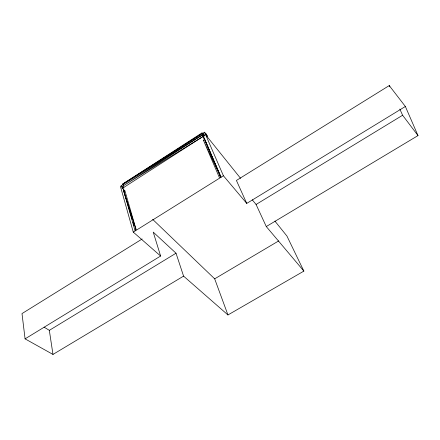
<?xml version="1.0" encoding="UTF-8"?>
<svg xmlns="http://www.w3.org/2000/svg" width="440" height="440" viewBox="0 0 440 440"><rect width="100%" height="100%" fill="white"/><g stroke="black" fill="none" stroke-linecap="round" stroke-linejoin="round"><path stroke-width="0.66" d="M123.387 183.777A3.658 0.99 56.7 0 0 123.068 183.755L122.953 184.882M204.078 135.151A3.757 0.522 57.7 0 0 202.065 132.858L122.887 183.942L123.464 187.638M123.932 188.056L121.457 185.669L120.406 186.346L133.276 232.111L160.617 256.036L25.08 338.866L22 313.588L142.148 238.992M240.603 178.365L206.288 135.641L205.507 133.804L207.455 136.23L204.518 132.187L203.406 132.908L204.518 135.542L122.199 188.452L121.457 185.669M203.406 140.184L204.529 139.464L203.594 137.291L221.023 177.26L204.116 137.924L220.495 176.638L219.302 177.381L203.406 140.184L220.495 176.638M122.887 183.942L202.031 133.595L201.982 132.99L202.235 133.843A3.757 0.522 57.7 0 0 203.462 136.12M124.311 191.477L123.75 189.519L123.156 188.958L134.915 230.164L136.043 229.46L124.872 190.553L123.811 191.235L132.209 219.522M133.276 232.111L223.41 175.764L204.518 132.187M389.246 85.575L236.418 180.461L246.741 203.406L405.361 106.475L389.246 85.575L389.802 86.812M44.099 327.14L49.33 330.347L176.022 253.215L183.579 276.128L227.953 314.952L303.875 271.101L286.924 236.038L274.918 221.089M252.23 199.777L256.075 204.474L402.611 115.253L399.828 109.071M25.08 338.866L52.976 354.425L183.579 276.128M256.075 204.474L266.277 226.551L418 135.592L405.361 106.475M152.653 219.351L214.676 278.834L278.702 240.911M134.915 230.164L135.526 230.709M176.022 253.215L153.23 232.111L160.617 256.036M123.316 188.089L122.425 187.231L122.771 188.524M223.41 175.764L246.741 203.406M266.277 226.551L303.875 271.101M203.962 135.806L203.753 135.592L204.028 136.169M402.611 115.253L418 135.592M214.676 278.834L227.953 314.952M136.043 229.46L123.811 191.235L123.75 189.519M132.99 222.156L133.964 225.445M49.33 330.347L52.976 354.425M206.762 134.91L206.19 134.024L206.762 134.91M202.031 133.595L122.722 184.668L202.472 134.838L202.031 133.595M202.472 134.838L122.947 186.01L203.176 136.406L202.472 134.838"/></g></svg>
